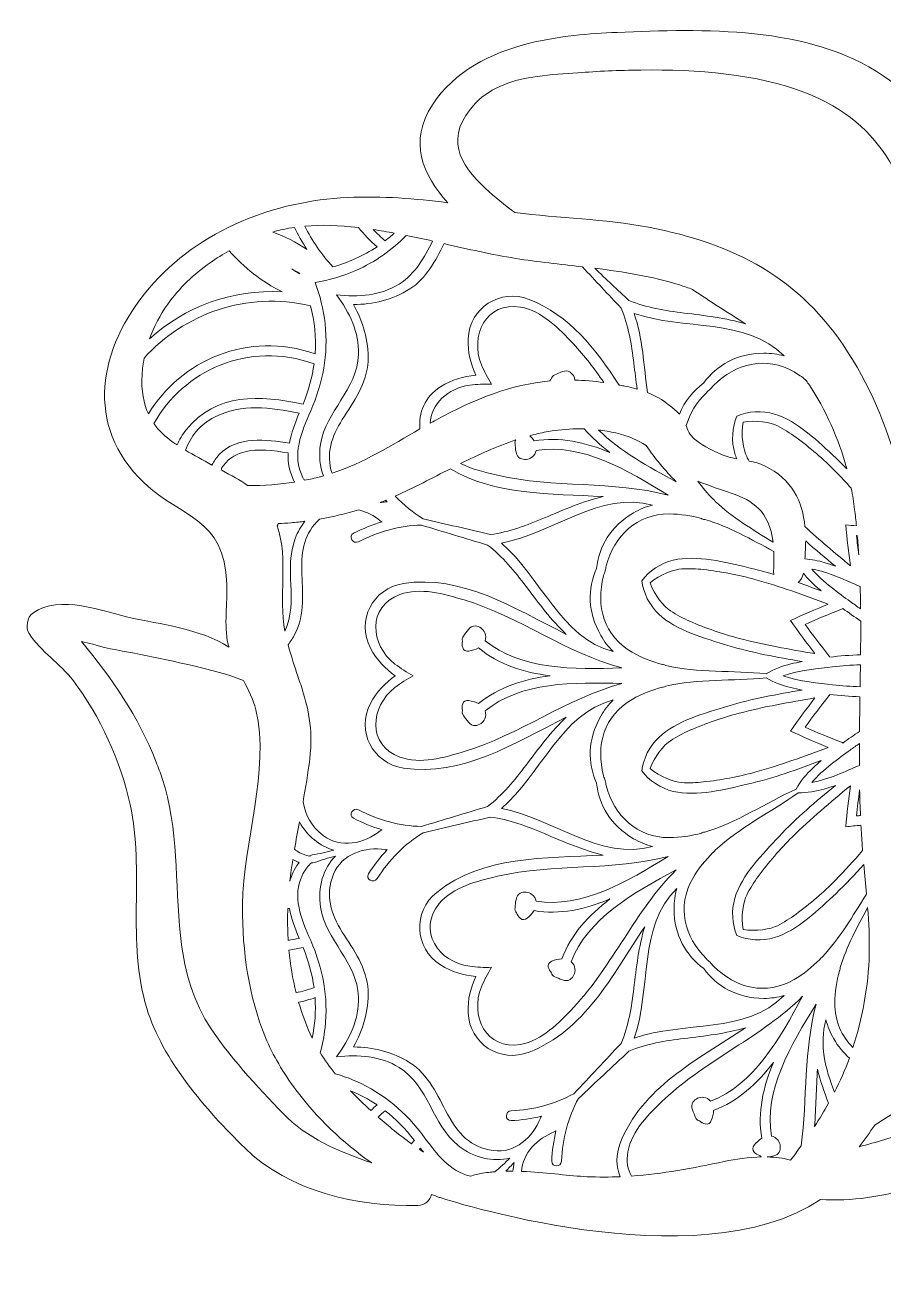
# Model space of a CAD drawing. Extents: x 28 to 2067, y -2033 to -35.
# Drawn here: x 457.5 to 668.9, y -780 to -470.2 of the extents above; entities that cross this region are included whole.
import ezdxf

# ---------------------------------------------------------------- set-up
doc = ezdxf.new("R2010")
doc.units = 0
doc.header["$MEASUREMENT"] = 0
doc.layers.add('Layer 1', color=7, linetype='Continuous', lineweight=0)

msp = doc.modelspace()

# ---------------------------------------------------------------- linework, layer by layer
at = {"layer": 'Layer 1'}
for points, knots in [([(459.39, -615.05), (458.04, -616.04), (457.53, -618.67), (458.51, -620.09), (461.51, -624.62), (466.03, -627.36), (469.39, -631.72), (475.93, -640.23), (481.07, -651.73), (483.37, -662.17), (486.99, -678.64), (482.42, -695.85), (487.46, -712.34), (491.36, -725.21), (502.06, -737.44), (511.57, -746.77), (522.51, -757.52), (539.31, -761.27), (554.2, -760.94), (555.95, -760.91), (557.17, -759.64), (557.53, -758.22), (558.18, -758.48), (558.82, -758.74), (559.49, -758.94), (559.49, -758.94), (622.99, -780), (653.32, -759.46), (668.18, -760.57), (686.25, -754.34), (697.86, -745.76), (705.89, -739.82), (712.33, -732.89), (721.07, -727.64), (726.55, -724.34), (731.22, -721.62), (735.54, -716.81), (745.59, -705.54), (751.38, -687.76), (754.18, -673.26), (756.42, -661.6), (759.16, -648.86), (768.16, -640.23), (772.66, -635.89), (777.9, -633.92), (781.47, -628.6), (782.61, -626.94), (781.86, -624.15), (779.74, -623.63), (777.21, -623.01), (774.47, -622.65), (771.67, -622.6), (766.92, -622.45), (761.93, -623.01), (757.07, -624.25), (760.2, -618.93), (763.02, -613.5), (765.16, -608.02), (768.06, -600.63), (767.56, -594.17), (767.2, -586.57), (766.43, -569.25), (774.29, -564.73), (779.04, -551.19), (782.81, -540.41), (773.98, -530.43), (765.06, -525.08), (758.93, -521.33), (752.03, -519.88), (744.9, -519.75), (738.07, -519.57), (729.21, -522.96), (722.1, -522.57), (721.94, -501.27), (703.8, -498.89), (687.05, -504.69), (682.97, -495.95), (676.94, -488.19), (668.75, -482.66), (650.35, -470.21), (624.42, -471.14), (603.23, -471.99), (596.43, -472.25), (588.86, -472.89), (581.65, -474.68), (572.08, -477.08), (563.19, -481.53), (557.76, -489.85), (551.87, -498.87), (555.36, -507.01), (561.54, -513.96), (553.5, -512.91), (545.59, -512.26), (536.8, -512.67), (527.96, -513.09), (518.97, -515.02), (510.69, -518.57), (502.06, -522.31), (494.18, -527.74), (488.03, -535.03), (475.49, -549.76), (471.98, -568.84), (486.79, -582.92), (496.12, -591.79), (506.53, -591.33), (507.18, -607.82), (507.36, -612.78), (506.43, -617.77), (507.46, -622.7), (507.52, -622.94), (507.59, -623.14), (507.7, -623.4), (500.92, -618.9), (489.94, -617.61), (483.89, -616.29), (476.6, -614.66), (466.11, -610.24), (459.39, -615.05)], [0, 0, 0, 0, 1, 1, 1, 2, 2, 2, 3, 3, 3, 4, 4, 4, 5, 5, 5, 6, 6, 6, 7, 7, 7, 8, 8, 8, 9, 9, 9, 10, 10, 10, 11, 11, 11, 12, 12, 12, 13, 13, 13, 14, 14, 14, 15, 15, 15, 16, 16, 16, 17, 17, 17, 18, 18, 18, 19, 19, 19, 20, 20, 20, 21, 21, 21, 22, 22, 22, 23, 23, 23, 24, 24, 24, 25, 25, 25, 26, 26, 26, 27, 27, 27, 28, 28, 28, 29, 29, 29, 30, 30, 30, 31, 31, 31, 32, 32, 32, 33, 33, 33, 34, 34, 34, 35, 35, 35, 36, 36, 36, 37, 37, 37, 38, 38, 38, 39, 39, 39, 39]), ([(568.41, -489.41), (572.32, -485.3), (577.92, -483.62), (583.58, -482.82), (586.97, -482.35), (590.43, -482.15), (593.56, -481.94), (598.39, -481.58), (603.64, -481.32), (609.07, -481.27), (622.9, -481.09), (637.76, -482.25), (649.42, -486.77), (669.53, -494.58), (675.47, -510.35), (677.9, -528.1), (678.62, -533.38), (679.04, -538.8), (679.43, -544.28), (680.2, -555.81), (680.82, -567.39), (683.9, -577.63), (685.89, -584.24), (689.38, -590.58), (693.46, -596.75), (695.84, -600.32), (698.4, -603.86), (700.98, -607.38), (705.09, -612.93), (709.28, -618.44), (712.87, -624.07), (712.87, -624.1), (712.87, -624.13), (712.82, -624.13), (712.38, -626.76), (713.85, -628.42), (715.82, -629.01), (722.02, -640.1), (725.28, -651.7), (720.68, -664.86), (715.1, -680.81), (703.57, -695.77), (692.79, -708.57), (689.04, -713.01), (684.96, -717.67), (680.64, -722.16), (678.13, -724.75), (675.57, -727.31), (672.89, -729.74), (676.97, -720.56), (679.32, -710.53), (680.07, -699.24), (680.92, -686.34), (677.54, -673.26), (677.38, -660.34), (677.2, -646.77), (677.28, -633.35), (676.79, -619.81), (676.74, -617.97), (676.69, -616.11), (676.58, -614.28), (675.37, -590.32), (673.12, -571.22), (659.96, -550.64), (648.33, -532.42), (632.13, -524.07), (610.98, -519.99), (600.05, -517.87), (589.04, -517.79), (578.05, -516.37), (575.62, -514.48), (573.06, -512.52), (570.82, -510.42), (564.46, -504.56), (560.5, -497.71), (568.41, -489.41)], [0, 0, 0, 0, 1, 1, 1, 2, 2, 2, 3, 3, 3, 4, 4, 4, 5, 5, 5, 6, 6, 6, 7, 7, 7, 8, 8, 8, 9, 9, 9, 10, 10, 10, 11, 11, 11, 12, 12, 12, 13, 13, 13, 14, 14, 14, 15, 15, 15, 16, 16, 16, 17, 17, 17, 18, 18, 18, 19, 19, 19, 20, 20, 20, 21, 21, 21, 22, 22, 22, 23, 23, 23, 24, 24, 24, 25, 25, 25, 25]), ([(523.82, -520.03), (524.69, -521.87), (525.71, -523.68), (526.86, -525.43), (524.19, -523.65), (521.38, -522.25), (518.46, -521.17), (520.22, -520.67), (522, -520.29), (523.82, -520.03)], [0, 0, 0, 0, 1, 1, 1, 2, 2, 2, 3, 3, 3, 3]), ([(539.57, -520.05), (540.91, -521.72), (542.43, -523.3), (544.14, -524.78), (540.75, -527.05), (537.11, -528.66), (533.3, -529.76), (530.42, -526.66), (528.12, -523.27), (526.35, -519.72), (530.44, -519.35), (534.78, -519.49), (539.57, -520.05)], [0, 0, 0, 0, 1, 1, 1, 2, 2, 2, 3, 3, 3, 4, 4, 4, 4]), ([(557.84, -523.39), (555.75, -527.35), (553.73, -531.38), (549.59, -533.98), (545, -536.86), (539.56, -537.22), (534.15, -536.62), (534.15, -536.62), (534.15, -536.62), (534.15, -536.62), (537.38, -541), (539.78, -545.89), (539.58, -551.31), (539.26, -560.09), (531.51, -565.23), (530.23, -573.45), (529.8, -576.27), (530.09, -578.91), (530.94, -581.24), (530.62, -581.32), (530.31, -581.42), (530, -581.5), (528.87, -581.78), (527.62, -582.06), (526.27, -582.32), (526.14, -582.11), (526.01, -581.9), (525.9, -581.67), (523.08, -576), (525.53, -570.58), (527.82, -565.24), (530.85, -558.14), (532.19, -551.44), (531.34, -543.71), (530.95, -540.21), (530.11, -536.85), (528.94, -533.61), (532.33, -533), (535.66, -532.06), (538.89, -530.63), (543.84, -528.46), (547.82, -525.6), (551.35, -521.99), (553.52, -522.43), (555.68, -522.91), (557.84, -523.39)], [0, 0, 0, 0, 1, 1, 1, 2, 2, 2, 3, 3, 3, 4, 4, 4, 5, 5, 5, 6, 6, 6, 7, 7, 7, 8, 8, 8, 9, 9, 9, 10, 10, 10, 11, 11, 11, 12, 12, 12, 13, 13, 13, 14, 14, 14, 15, 15, 15, 15]), ([(548.4, -521.43), (547.66, -522.09), (546.91, -522.74), (546.15, -523.33), (545.1, -522.45), (544.13, -521.52), (543.23, -520.56), (544.97, -520.82), (546.69, -521.11), (548.4, -521.43)], [0, 0, 0, 0, 1, 1, 1, 2, 2, 2, 3, 3, 3, 3]), ([(492.63, -538.96), (495.47, -534.98), (499.06, -531.49), (503.04, -528.75), (504.64, -527.65), (506.2, -526.66), (507.74, -525.77), (511.44, -529.88), (515.72, -533.38), (520.82, -535.9), (508.39, -535.17), (496.75, -539.63), (488.13, -547.5), (489.23, -544.45), (490.76, -541.59), (492.63, -538.96)], [0, 0, 0, 0, 1, 1, 1, 2, 2, 2, 3, 3, 3, 4, 4, 4, 5, 5, 5, 5]), ([(578.26, -527.66), (583.71, -528.54), (589.21, -529.1), (594.7, -529.74), (597.88, -533.14), (601.07, -536.53), (604.25, -539.93), (606.01, -544.18), (606.8, -548.89), (607.36, -553.48), (607.62, -555.59), (607.88, -557.74), (608.19, -559.87), (608.08, -559.83), (607.97, -559.8), (607.86, -559.77), (607.11, -559.56), (606.33, -559.38), (605.48, -559.2), (605.27, -559.14), (605.06, -559.12), (604.86, -559.07), (604.48, -558.99), (604.11, -558.93), (603.74, -558.86), (597.9, -549.93), (591.55, -541.67), (581.57, -537.75), (574.49, -534.98), (566.9, -539.8), (566.57, -547.47), (566.43, -550.78), (567.22, -553.7), (568.47, -556.43), (568.47, -556.43), (568.47, -556.43), (568.47, -556.43), (565.48, -556.71), (562.55, -557.5), (559.76, -559.27), (555.96, -561.68), (554.28, -565.76), (554.72, -569.68), (547.71, -573.71), (540.72, -578.07), (533.06, -580.59), (531.49, -575.82), (532.97, -571.55), (535.6, -567.35), (538.32, -562.99), (541.74, -558.36), (541.93, -553), (542.12, -547.79), (540.67, -543.22), (538.34, -539.04), (538.34, -539.04), (538.34, -539.04), (538.34, -539.04), (543.13, -538.97), (547.81, -537.94), (552.23, -535.17), (556.27, -532.63), (558.54, -528.18), (560.69, -524.03), (566.49, -525.36), (572.3, -526.7), (578.26, -527.66)], [0, 0, 0, 0, 1, 1, 1, 2, 2, 2, 3, 3, 3, 4, 4, 4, 5, 5, 5, 6, 6, 6, 7, 7, 7, 8, 8, 8, 9, 9, 9, 10, 10, 10, 11, 11, 11, 12, 12, 12, 13, 13, 13, 14, 14, 14, 15, 15, 15, 16, 16, 16, 17, 17, 17, 18, 18, 18, 19, 19, 19, 20, 20, 20, 21, 21, 21, 22, 22, 22, 22]), ([(525.08, -531.46), (524.44, -531.06), (523.78, -530.68), (523.15, -530.27), (523.15, -530.27), (523.15, -530.27), (523.15, -530.27), (523.82, -530.61), (524.48, -530.98), (525.15, -531.34), (525.11, -531.35), (525.08, -531.35), (525.04, -531.36), (525.04, -531.36), (525.04, -531.36), (525.04, -531.36), (525.05, -531.39), (525.07, -531.42), (525.08, -531.46)], [0, 0, 0, 0, 1, 1, 1, 2, 2, 2, 3, 3, 3, 4, 4, 4, 5, 5, 5, 6, 6, 6, 6]), ([(634.88, -543.79), (630.04, -542.34), (624.79, -541.74), (619.72, -541.12), (615.13, -540.56), (610.41, -539.78), (606.17, -538.01), (603.35, -535.38), (600.54, -532.74), (597.72, -530.1), (604.77, -530.96), (611.78, -532.06), (618.63, -534.2), (619.72, -534.54), (620.79, -534.92), (621.84, -535.32), (626.06, -538.24), (630.54, -540.94), (634.88, -543.79)], [0, 0, 0, 0, 1, 1, 1, 2, 2, 2, 3, 3, 3, 4, 4, 4, 5, 5, 5, 6, 6, 6, 6]), ([(486.3, -556.28), (486.38, -554.89), (486.57, -553.54), (486.83, -552.21), (496.64, -541.31), (511.92, -535.7), (527.79, -539.31), (528.74, -543.16), (529.17, -547.12), (528.89, -551.19), (512.26, -545.35), (495.86, -552.87), (487.85, -565.95), (486.67, -563.39), (486.08, -560.28), (486.3, -556.28)], [0, 0, 0, 0, 1, 1, 1, 2, 2, 2, 3, 3, 3, 4, 4, 4, 5, 5, 5, 5]), ([(569.85, -553.88), (566.92, -546.73), (570.96, -538.21), (579.47, -539.66), (584.71, -540.56), (589.01, -545.02), (592.48, -548.72), (595.25, -551.68), (597.68, -554.91), (599.98, -558.23), (597.51, -557.89), (595.15, -557.7), (592.85, -557.65), (592.76, -556.85), (592.34, -556.13), (591.67, -555.66), (590.57, -554.89), (588.95, -555.93), (587.91, -556.34), (587.43, -556.53), (587.14, -556.88), (587.06, -557.29), (586.91, -557.46), (586.78, -557.65), (586.67, -557.85), (577.16, -558.72), (568.51, -562.12), (558.62, -567.49), (558.14, -567.75), (557.67, -568.01), (557.19, -568.28), (557.36, -563.65), (561.59, -559.63), (566.95, -558.9), (568.74, -558.66), (570.53, -558.61), (572.32, -558.65), (572.32, -558.65), (572.32, -558.65), (572.32, -558.65), (571.39, -557.13), (570.54, -555.55), (569.85, -553.88)], [0, 0, 0, 0, 1, 1, 1, 2, 2, 2, 3, 3, 3, 4, 4, 4, 5, 5, 5, 6, 6, 6, 7, 7, 7, 8, 8, 8, 9, 9, 9, 10, 10, 10, 11, 11, 11, 12, 12, 12, 13, 13, 13, 14, 14, 14, 14]), ([(644.33, -551.68), (642.76, -551.24), (641.1, -551), (639.33, -551.01), (632.67, -551.05), (627.87, -553.97), (624.56, -558.32), (621.94, -560.31), (619.84, -562.86), (618.58, -566.01), (618.29, -565.71), (617.96, -565.38), (617.57, -565.04), (615.18, -562.95), (613.1, -561.66), (610.71, -560.71), (609.81, -554.15), (609.57, -547.25), (607.43, -541.2), (619.51, -545.47), (634.99, -542.15), (644.33, -551.68)], [0, 0, 0, 0, 1, 1, 1, 2, 2, 2, 3, 3, 3, 4, 4, 4, 5, 5, 5, 6, 6, 6, 7, 7, 7, 7]), ([(493.87, -572.9), (492.05, -571.57), (490.46, -570.1), (489.22, -568.34), (496.45, -555.35), (512.44, -547.8), (528.64, -553.65), (528.2, -556.87), (527.32, -560.17), (525.93, -563.53), (515.37, -561.35), (504.58, -560.67), (497.17, -569.87), (496.22, -571.05), (495.5, -572.31), (494.93, -573.61), (494.58, -573.37), (494.21, -573.14), (493.87, -572.9)], [0, 0, 0, 0, 1, 1, 1, 2, 2, 2, 3, 3, 3, 4, 4, 4, 5, 5, 5, 6, 6, 6, 6]), ([(657.13, -576.87), (652.9, -572.93), (647.66, -567.69), (641.96, -565.99), (638.95, -565.09), (635.47, -565.31), (632.73, -566.49), (631.54, -569.24), (631.33, -572.71), (632.23, -575.72), (632.35, -576.15), (632.51, -576.59), (632.68, -577.01), (631.26, -576.75), (629.88, -576.42), (628.61, -575.84), (621.13, -572.38), (620.95, -570.81), (620.28, -568.86), (621.1, -565.9), (622.81, -563.12), (625.21, -560.74), (625.51, -560.45), (625.82, -560.17), (626.14, -559.9), (626.41, -559.59), (626.68, -559.27), (626.98, -558.98), (632.4, -553.51), (639.9, -551.63), (646.8, -555.63), (647.81, -556.21), (648.75, -556.86), (649.65, -557.54), (649.9, -557.91), (650.16, -558.26), (650.4, -558.63), (654.61, -564.95), (657.78, -572.04), (659.77, -579.49), (658.9, -578.6), (658.03, -577.72), (657.13, -576.87)], [0, 0, 0, 0, 1, 1, 1, 2, 2, 2, 3, 3, 3, 4, 4, 4, 5, 5, 5, 6, 6, 6, 7, 7, 7, 8, 8, 8, 9, 9, 9, 10, 10, 10, 11, 11, 11, 12, 12, 12, 13, 13, 13, 14, 14, 14, 14]), ([(497, -574.92), (498.19, -571.55), (500.52, -568.6), (504.14, -566.77), (510.84, -563.36), (517.91, -564.34), (524.98, -565.8), (523.95, -568.25), (523.04, -570.73), (522.58, -573.19), (516.91, -572.23), (509.64, -571.37), (505.32, -575.98), (504.58, -576.76), (503.98, -577.63), (503.52, -578.55), (501.23, -577.31), (499.03, -576.14), (497, -574.92)], [0, 0, 0, 0, 1, 1, 1, 2, 2, 2, 3, 3, 3, 4, 4, 4, 5, 5, 5, 6, 6, 6, 6]), ([(601.49, -575.5), (601.49, -575.5), (601.49, -575.49), (601.49, -575.49), (595.41, -572.94), (589.12, -571.53), (582.8, -572.62), (582.51, -572.14), (582.13, -571.72), (581.72, -571.33), (582.42, -571.14), (583.12, -570.96), (583.82, -570.8), (585.14, -570.52), (586.45, -570.26), (587.8, -570.08), (590.18, -569.74), (592.63, -569.59), (595.14, -569.67), (597.01, -571.79), (599.15, -573.72), (601.49, -575.5)], [0, 0, 0, 0, 1, 1, 1, 2, 2, 2, 3, 3, 3, 4, 4, 4, 5, 5, 5, 6, 6, 6, 7, 7, 7, 7]), ([(617.76, -582.66), (611.06, -579.08), (603.97, -575.11), (598.69, -569.94), (600.08, -570.11), (601.49, -570.33), (602.92, -570.65), (606.13, -571.36), (608.42, -572.47), (610.36, -573.76), (612.62, -576.91), (615.02, -579.93), (617.76, -582.66)], [0, 0, 0, 0, 1, 1, 1, 2, 2, 2, 3, 3, 3, 4, 4, 4, 4]), ([(659.54, -593.3), (659.82, -596.66), (660.2, -600.02), (660.67, -603.37), (656.86, -600.24), (653.11, -597.07), (649.49, -593.73), (648.88, -587.52), (646.36, -582.09), (639.54, -578.76), (638.35, -578.18), (637.06, -577.85), (635.75, -577.58), (635.55, -577.21), (635.34, -576.84), (635.14, -576.46), (634.31, -574.91), (633.64, -571.07), (634.25, -568.01), (634.25, -568.01), (634.25, -568.01), (634.25, -568.01), (637.3, -567.4), (641.14, -568.07), (642.69, -568.9), (644.29, -569.76), (645.84, -570.65), (647.29, -571.74), (650.73, -574.3), (654, -577.07), (657, -580.13), (658.32, -581.48), (659.61, -582.86), (660.88, -584.25), (661.22, -586), (661.51, -587.75), (661.72, -589.52), (661.88, -590.86), (662.03, -592.21), (662.16, -593.56), (661.29, -593.47), (660.41, -593.38), (659.54, -593.3), (659.54, -593.3), (659.54, -593.3), (659.54, -593.3)], [0, 0, 0, 0, 1, 1, 1, 2, 2, 2, 3, 3, 3, 4, 4, 4, 5, 5, 5, 6, 6, 6, 7, 7, 7, 8, 8, 8, 9, 9, 9, 10, 10, 10, 11, 11, 11, 12, 12, 12, 13, 13, 13, 14, 14, 14, 15, 15, 15, 15]), ([(579.4, -576.91), (580.34, -577.34), (581.44, -577.25), (582.28, -576.62), (582.86, -576.19), (583.2, -575.61), (583.32, -574.98), (594.44, -573.11), (605.77, -579.75), (615.82, -585.99), (602.23, -582.35), (587.67, -584.31), (573.8, -581.08), (570.89, -580.4), (567.61, -579.6), (564.71, -578.22), (569.18, -575.99), (573.67, -573.92), (578.28, -572.38), (578.13, -572.63), (578.05, -572.95), (578.11, -573.32), (578.27, -574.42), (578.18, -576.34), (579.4, -576.91)], [0, 0, 0, 0, 1, 1, 1, 2, 2, 2, 3, 3, 3, 4, 4, 4, 5, 5, 5, 6, 6, 6, 7, 7, 7, 8, 8, 8, 8]), ([(505.9, -579.84), (505.88, -579.67), (505.86, -579.5), (505.86, -579.33), (505.86, -579.33), (505.86, -579.33), (505.86, -579.33), (507.03, -577.43), (509.08, -575.9), (511.32, -575.36), (515.01, -574.47), (518.61, -574.95), (522.28, -575.58), (522.15, -577.99), (522.58, -580.39), (523.86, -582.75), (520.31, -583.31), (516.3, -583.7), (512.3, -583.62), (510.4, -582.23), (508.24, -581.1), (505.9, -579.84)], [0, 0, 0, 0, 1, 1, 1, 2, 2, 2, 3, 3, 3, 4, 4, 4, 5, 5, 5, 6, 6, 6, 7, 7, 7, 7]), ([(562.22, -579.47), (573.13, -586.1), (586.67, -585.55), (599.82, -586.32), (594.91, -587.48), (590.07, -589.59), (585.36, -591.59), (581.1, -593.4), (576.63, -595.08), (572.07, -595.67), (566.55, -594.38), (561.02, -593.09), (555.5, -591.8), (552.97, -590.26), (550.69, -588.38), (548.64, -586.23), (553.27, -584.12), (557.75, -581.75), (562.22, -579.47)], [0, 0, 0, 0, 1, 1, 1, 2, 2, 2, 3, 3, 3, 4, 4, 4, 5, 5, 5, 6, 6, 6, 6]), ([(611.95, -588.42), (610.37, -588.83), (608.81, -589.45), (607.29, -590.34), (601.54, -593.71), (598.84, -598.64), (598.15, -604.06), (596.04, -609.1), (595.91, -614.72), (599.21, -620.51), (600.08, -622.05), (601.12, -623.36), (602.28, -624.5), (589.36, -621.18), (584.49, -606.11), (574.76, -597.79), (574.76, -597.79), (574.76, -597.79), (574.76, -597.79), (587.35, -595.46), (599.1, -584.84), (611.95, -588.42)], [0, 0, 0, 0, 1, 1, 1, 2, 2, 2, 3, 3, 3, 4, 4, 4, 5, 5, 5, 6, 6, 6, 7, 7, 7, 7]), ([(623.14, -582.55), (626.06, -583.76), (628.86, -584.59), (631.35, -585.48), (636.67, -587.4), (640.66, -589.77), (641.63, -597.57), (636.65, -594.46), (631.6, -591.47), (627.42, -587.5), (627.33, -587.32), (627.2, -587.15), (626.99, -587.02), (626.94, -586.98), (626.89, -586.95), (626.84, -586.92), (625.5, -585.58), (624.25, -584.14), (623.14, -582.55)], [0, 0, 0, 0, 1, 1, 1, 2, 2, 2, 3, 3, 3, 4, 4, 4, 5, 5, 5, 6, 6, 6, 6]), ([(546.68, -587.65), (546.53, -587.62), (546.36, -587.61), (546.18, -587.64), (545.77, -587.71), (545.35, -587.75), (544.93, -587.78), (545.4, -587.6), (545.85, -587.42), (546.31, -587.23), (546.43, -587.37), (546.55, -587.52), (546.68, -587.65)], [0, 0, 0, 0, 1, 1, 1, 2, 2, 2, 3, 3, 3, 4, 4, 4, 4]), ([(523.93, -620.17), (526.44, -615.44), (525.8, -609.71), (525.62, -604.58), (525.45, -599.64), (526.3, -595.22), (530.01, -591.87), (533.34, -591.29), (536.59, -590.52), (539.65, -589.59), (541.57, -590.09), (543.41, -591.04), (544.93, -592.3), (545.07, -592.42), (545.22, -592.49), (545.37, -592.54), (542.99, -593.26), (540.64, -594.2), (538.38, -595.37), (536.99, -596.08), (538.22, -598.16), (539.6, -597.45), (544.53, -594.92), (549.72, -593.48), (555.08, -593.35), (560.51, -595), (565.94, -596.64), (571.37, -598.29), (575.02, -601.08), (578.06, -604.77), (580.84, -608.47), (583.91, -612.55), (587.05, -616.8), (590.73, -620.26), (577.71, -613.72), (565.08, -605.56), (550.64, -607.74), (543.12, -608.88), (538.95, -616.85), (542.51, -623.66), (544.04, -626.59), (546.19, -628.73), (548.65, -630.47), (548.65, -630.47), (548.65, -630.47), (548.65, -630.47), (546.19, -632.21), (544.04, -634.34), (542.51, -637.28), (538.95, -644.09), (543.12, -652.06), (550.64, -653.2), (565.08, -655.38), (577.71, -647.22), (590.73, -640.67), (587.05, -644.13), (583.91, -648.38), (580.84, -652.47), (578.06, -656.16), (575.02, -659.86), (571.37, -662.65), (565.94, -664.29), (560.51, -665.94), (555.08, -667.58), (549.72, -667.45), (544.53, -666.02), (539.6, -663.49), (538.22, -662.78), (536.99, -664.86), (538.38, -665.57), (540.64, -666.73), (542.99, -667.68), (545.37, -668.4), (545.22, -668.45), (545.07, -668.52), (544.93, -668.64), (541.06, -671.84), (535.17, -673.09), (530.86, -669.78), (527.93, -667.52), (526.51, -664.7), (525.93, -661.52), (526.56, -658.04), (527.15, -654.54), (527.57, -651.03), (528.48, -643.3), (527.13, -638.11), (525.35, -632.65), (525.12, -631.96), (524.89, -631.28), (524.65, -630.59), (523.86, -628.18), (523.01, -625.68), (522.27, -622.85), (522.86, -622.01), (523.43, -621.13), (523.93, -620.17)], [0, 0, 0, 0, 1, 1, 1, 2, 2, 2, 3, 3, 3, 4, 4, 4, 5, 5, 5, 6, 6, 6, 7, 7, 7, 8, 8, 8, 9, 9, 9, 10, 10, 10, 11, 11, 11, 12, 12, 12, 13, 13, 13, 14, 14, 14, 15, 15, 15, 16, 16, 16, 17, 17, 17, 18, 18, 18, 19, 19, 19, 20, 20, 20, 21, 21, 21, 22, 22, 22, 23, 23, 23, 24, 24, 24, 25, 25, 25, 26, 26, 26, 27, 27, 27, 28, 28, 28, 29, 29, 29, 30, 30, 30, 31, 31, 31, 32, 32, 32, 32]), ([(624.05, -591.74), (624.11, -591.77), (624.16, -591.79), (624.21, -591.82), (624.44, -591.94), (624.65, -591.96), (624.85, -591.95), (630.79, -593.71), (636.25, -596.9), (641.82, -599.83), (641.89, -601.26), (641.88, -602.84), (641.77, -604.61), (641.75, -604.93), (641.77, -605.23), (641.81, -605.52), (639.77, -604.9), (637.71, -604.33), (635.63, -603.84), (630, -602.54), (622.84, -600.62), (617.05, -602), (614, -602.73), (611.1, -604.65), (609.31, -607.05), (609.31, -607.05), (609.32, -607.06), (609.32, -607.06), (609.67, -610.03), (611.21, -613.14), (613.49, -615.3), (617.82, -619.39), (624.97, -621.31), (630.5, -622.99), (636.47, -624.8), (642.64, -625.94), (648.8, -626.95), (647.86, -627.14), (646.91, -627.34), (645.98, -627.56), (644.02, -628.01), (641.86, -628.8), (639.96, -629.96), (631.7, -629.13), (623.19, -629.82), (615.22, -627.9), (615.05, -627.79), (614.85, -627.7), (614.6, -627.7), (614.54, -627.69), (614.48, -627.69), (614.42, -627.68), (611.86, -627.01), (609.36, -626.06), (606.94, -624.67), (600.03, -620.69), (597.9, -613.26), (599.93, -605.83), (600.04, -605.43), (600.17, -605.03), (600.31, -604.64), (600.38, -604.23), (600.47, -603.82), (600.57, -603.42), (602.54, -595.97), (608.09, -590.59), (616.06, -590.61), (618.85, -590.61), (621.5, -591.05), (624.05, -591.74)], [0, 0, 0, 0, 1, 1, 1, 2, 2, 2, 3, 3, 3, 4, 4, 4, 5, 5, 5, 6, 6, 6, 7, 7, 7, 8, 8, 8, 9, 9, 9, 10, 10, 10, 11, 11, 11, 12, 12, 12, 13, 13, 13, 14, 14, 14, 15, 15, 15, 16, 16, 16, 17, 17, 17, 18, 18, 18, 19, 19, 19, 20, 20, 20, 21, 21, 21, 22, 22, 22, 23, 23, 23, 23]), ([(519.57, -593.57), (519.65, -593.36), (519.73, -593.16), (519.81, -592.96), (520.87, -592.93), (521.93, -592.87), (523, -592.77), (524.14, -592.68), (525.28, -592.56), (526.41, -592.42), (525.46, -593.63), (524.64, -595.03), (524.03, -596.62), (521.14, -604.06), (524.82, -612.03), (521.49, -619.52), (519.75, -610.91), (522.48, -602.05), (519.57, -593.57)], [0, 0, 0, 0, 1, 1, 1, 2, 2, 2, 3, 3, 3, 4, 4, 4, 5, 5, 5, 6, 6, 6, 6]), ([(649.46, -601.69), (649.58, -600.19), (649.66, -598.7), (649.66, -597.24), (652.04, -599.38), (654.5, -601.44), (656.98, -603.47), (656.07, -603.16), (655.15, -602.86), (654.23, -602.58), (652.78, -602.14), (651.14, -601.81), (649.46, -601.69)], [0, 0, 0, 0, 1, 1, 1, 2, 2, 2, 3, 3, 3, 4, 4, 4, 4]), ([(662.18, -595.94), (662.18, -595.94), (662.18, -595.94), (662.18, -595.94), (662.24, -595.95), (662.3, -595.96), (662.37, -595.96), (662.5, -597.53), (662.62, -599.09), (662.71, -600.66), (662.51, -599.09), (662.34, -597.52), (662.18, -595.94)], [0, 0, 0, 0, 1, 1, 1, 2, 2, 2, 3, 3, 3, 4, 4, 4, 4]), ([(645.93, -616.86), (647.86, -619.63), (649.87, -622.35), (651.95, -625.02), (645.67, -623.98), (639.42, -622.84), (633.25, -621.25), (629.11, -620.18), (625.07, -618.73), (621.14, -617.04), (619.47, -616.32), (617.92, -615.43), (616.38, -614.48), (614.89, -613.55), (612.39, -610.56), (611.39, -607.61), (611.39, -607.61), (611.39, -607.61), (611.39, -607.61), (613.73, -605.55), (617.39, -604.21), (619.15, -604.16), (620.96, -604.1), (622.74, -604.1), (624.55, -604.31), (628.8, -604.82), (633.02, -605.58), (637.15, -606.73), (643.28, -608.43), (649.26, -610.57), (655.22, -612.81), (652.08, -614.08), (648.99, -615.43), (645.93, -616.86), (645.93, -616.86), (645.93, -616.86), (645.93, -616.86)], [0, 0, 0, 0, 1, 1, 1, 2, 2, 2, 3, 3, 3, 4, 4, 4, 5, 5, 5, 6, 6, 6, 7, 7, 7, 8, 8, 8, 9, 9, 9, 10, 10, 10, 11, 11, 11, 12, 12, 12, 12]), ([(651.32, -607.63), (652.02, -608.29), (652.74, -608.93), (653.46, -609.56), (651.59, -608.86), (649.7, -608.16), (647.81, -607.5), (648.45, -606.97), (648.92, -606.21), (649.09, -605.2), (649.79, -606.09), (650.55, -606.91), (651.32, -607.63)], [0, 0, 0, 0, 1, 1, 1, 2, 2, 2, 3, 3, 3, 4, 4, 4, 4]), ([(660.61, -612.17), (658, -610.21), (653.93, -607.45), (651.15, -604.17), (651.15, -604.17), (651.15, -604.17), (651.15, -604.17), (655.38, -604.94), (659.81, -607.08), (662.81, -608.36), (662.89, -608.4), (662.98, -608.44), (663.07, -608.48), (663.12, -610.32), (663.16, -612.16), (663.18, -613.99), (662.32, -613.39), (661.45, -612.8), (660.61, -612.17)], [0, 0, 0, 0, 1, 1, 1, 2, 2, 2, 3, 3, 3, 4, 4, 4, 5, 5, 5, 6, 6, 6, 6]), ([(548.55, -627.57), (542.44, -622.84), (541.67, -613.44), (549.77, -610.45), (554.76, -608.6), (560.71, -610.31), (565.57, -611.79), (579.2, -615.93), (590.83, -624.9), (604.41, -628.54), (592.6, -628.92), (579.46, -629.01), (570.77, -621.83), (570.98, -621.22), (570.97, -620.55), (570.69, -619.89), (570.27, -618.92), (569.37, -618.29), (568.33, -618.2), (567, -618.08), (566.12, -619.79), (565.42, -620.67), (565.1, -621.07), (565.03, -621.52), (565.16, -621.91), (565.06, -622.47), (565.07, -623.04), (565.23, -623.53), (565.44, -624.2), (566.04, -624.49), (566.71, -624.37), (567.55, -624.23), (568.39, -624.02), (569.14, -623.62), (574.07, -627.72), (580.22, -629.64), (586.76, -630.47), (580.22, -631.3), (574.07, -633.21), (569.14, -637.32), (568.39, -636.91), (567.55, -636.71), (566.71, -636.56), (566.04, -636.45), (565.44, -636.73), (565.23, -637.41), (565.07, -637.9), (565.06, -638.47), (565.16, -639.03), (565.03, -639.41), (565.1, -639.87), (565.42, -640.27), (566.12, -641.14), (567, -642.85), (568.33, -642.74), (569.37, -642.64), (570.27, -642.02), (570.69, -641.05), (570.97, -640.39), (570.98, -639.72), (570.77, -639.11), (579.46, -631.93), (592.6, -632.02), (604.41, -632.39), (590.83, -636.04), (579.2, -645.01), (565.57, -649.15), (560.71, -650.62), (554.76, -652.34), (549.77, -650.49), (541.67, -647.5), (542.44, -638.1), (548.55, -633.37), (549.98, -632.26), (551.5, -631.32), (553.07, -630.47), (553.07, -630.47), (553.07, -630.47), (553.07, -630.47), (551.5, -629.61), (549.98, -628.67), (548.55, -627.57)], [0, 0, 0, 0, 1, 1, 1, 2, 2, 2, 3, 3, 3, 4, 4, 4, 5, 5, 5, 6, 6, 6, 7, 7, 7, 8, 8, 8, 9, 9, 9, 10, 10, 10, 11, 11, 11, 12, 12, 12, 13, 13, 13, 14, 14, 14, 15, 15, 15, 16, 16, 16, 17, 17, 17, 18, 18, 18, 19, 19, 19, 20, 20, 20, 21, 21, 21, 22, 22, 22, 23, 23, 23, 24, 24, 24, 25, 25, 25, 26, 26, 26, 27, 27, 27, 27]), ([(663.19, -623.58), (663.18, -624.15), (663.18, -624.72), (663.17, -625.29), (660.63, -625.4), (658.1, -625.58), (655.59, -625.88), (655.54, -625.76), (655.48, -625.64), (655.39, -625.52), (653.36, -623), (651.42, -620.44), (649.54, -617.83), (649.54, -617.83), (649.54, -617.83), (649.54, -617.83), (652.47, -616.51), (655.44, -615.26), (658.45, -614.09), (658.59, -614.04), (658.69, -613.96), (658.79, -613.87), (660.23, -614.95), (661.71, -615.98), (663.21, -616.98), (663.21, -619.18), (663.21, -621.38), (663.19, -623.58)], [0, 0, 0, 0, 1, 1, 1, 2, 2, 2, 3, 3, 3, 4, 4, 4, 5, 5, 5, 6, 6, 6, 7, 7, 7, 8, 8, 8, 9, 9, 9, 9]), ([(511.26, -631.6), (512.48, -633.95), (513.69, -636.3), (514.31, -638.86), (517.85, -653.67), (511.24, -671.61), (511.03, -686.83), (511.03, -686.83), (511.03, -687.35), (511.03, -687.35), (511.01, -698.31), (512.48, -709.4), (516.69, -719.58), (518.5, -723.92), (521.06, -728.26), (524.16, -732.45), (529.2, -739.2), (535.66, -745.48), (542.85, -750.44), (534.76, -747.73), (526.82, -744.34), (521.01, -738.27), (514.88, -731.91), (507.21, -723.69), (502.55, -716.25), (498.34, -709.47), (496.61, -702.08), (495.76, -694.48), (494.31, -681.56), (495.39, -668.01), (491.26, -655.74), (490.79, -654.37), (490.3, -653.05), (489.78, -651.73), (485.36, -640.41), (478.98, -631.1), (471.36, -622.06), (472.31, -622.26), (473.24, -622.42), (474.17, -622.65), (477.89, -623.92), (482.11, -624.38), (485.93, -625.24), (494.46, -627.07), (503.07, -628.52), (511.26, -631.6)], [0, 0, 0, 0, 1, 1, 1, 2, 2, 2, 3, 3, 3, 4, 4, 4, 5, 5, 5, 6, 6, 6, 7, 7, 7, 8, 8, 8, 9, 9, 9, 10, 10, 10, 11, 11, 11, 12, 12, 12, 13, 13, 13, 14, 14, 14, 15, 15, 15, 15]), ([(656.3, -632.66), (653.06, -632.27), (648.15, -631.92), (644.11, -630.47), (644.11, -630.47), (644.11, -630.47), (644.11, -630.47), (648.15, -629.02), (653.06, -628.66), (656.3, -628.27), (658.57, -628), (660.86, -627.84), (663.14, -627.74), (663.12, -629.56), (663.09, -631.38), (663.06, -633.19), (660.8, -633.09), (658.55, -632.93), (656.3, -632.66)], [0, 0, 0, 0, 1, 1, 1, 2, 2, 2, 3, 3, 3, 4, 4, 4, 5, 5, 5, 6, 6, 6, 6]), ([(616.06, -670.33), (608.09, -670.34), (602.54, -664.97), (600.57, -657.52), (600.47, -657.12), (600.38, -656.71), (600.31, -656.3), (600.17, -655.91), (600.04, -655.51), (599.93, -655.11), (597.9, -647.68), (600.03, -640.24), (606.94, -636.27), (609.36, -634.88), (611.86, -633.93), (614.42, -633.25), (614.48, -633.25), (614.54, -633.24), (614.6, -633.24), (614.85, -633.23), (615.05, -633.15), (615.22, -633.04), (623.19, -631.12), (631.7, -631.81), (639.96, -630.98), (641.86, -632.13), (644.02, -632.93), (645.98, -633.38), (646.91, -633.6), (647.86, -633.8), (648.8, -633.99), (642.64, -635), (636.47, -636.13), (630.5, -637.95), (624.97, -639.63), (617.82, -641.55), (613.49, -645.64), (611.21, -647.8), (609.67, -650.91), (609.32, -653.88), (609.32, -653.88), (609.31, -653.89), (609.31, -653.89), (611.1, -656.29), (614, -658.21), (617.05, -658.94), (622.84, -660.32), (630, -658.4), (635.63, -657.09), (641.71, -655.68), (647.61, -653.58), (653.46, -651.37), (652.74, -652.01), (652.02, -652.65), (651.32, -653.31), (649.85, -654.68), (648.38, -656.45), (647.3, -658.4), (639.74, -661.81), (632.71, -666.66), (624.85, -668.99), (624.65, -668.98), (624.44, -669), (624.21, -669.12), (624.16, -669.15), (624.11, -669.17), (624.05, -669.2), (621.5, -669.89), (618.85, -670.32), (616.06, -670.33)], [0, 0, 0, 0, 1, 1, 1, 2, 2, 2, 3, 3, 3, 4, 4, 4, 5, 5, 5, 6, 6, 6, 7, 7, 7, 8, 8, 8, 9, 9, 9, 10, 10, 10, 11, 11, 11, 12, 12, 12, 13, 13, 13, 14, 14, 14, 15, 15, 15, 16, 16, 16, 17, 17, 17, 18, 18, 18, 19, 19, 19, 20, 20, 20, 21, 21, 21, 22, 22, 22, 23, 23, 23, 23]), ([(658.79, -647.06), (658.69, -646.98), (658.59, -646.9), (658.45, -646.84), (655.44, -645.68), (652.47, -644.43), (649.54, -643.11), (649.54, -643.11), (649.54, -643.11), (649.54, -643.11), (651.42, -640.5), (653.36, -637.93), (655.39, -635.42), (655.48, -635.3), (655.54, -635.18), (655.59, -635.06), (658.06, -635.35), (660.54, -635.53), (663.02, -635.64), (662.98, -638.48), (662.94, -641.32), (662.91, -644.16), (661.51, -645.1), (660.13, -646.06), (658.79, -647.06)], [0, 0, 0, 0, 1, 1, 1, 2, 2, 2, 3, 3, 3, 4, 4, 4, 5, 5, 5, 6, 6, 6, 7, 7, 7, 8, 8, 8, 8]), ([(602.28, -636.43), (601.12, -637.58), (600.08, -638.89), (599.21, -640.43), (595.91, -646.22), (596.04, -651.84), (598.15, -656.88), (598.84, -662.3), (601.54, -667.23), (607.29, -670.59), (608.81, -671.49), (610.37, -672.11), (611.95, -672.52), (599.1, -676.1), (587.35, -665.48), (574.76, -663.14), (584.49, -654.83), (589.36, -639.76), (602.28, -636.43)], [0, 0, 0, 0, 1, 1, 1, 2, 2, 2, 3, 3, 3, 4, 4, 4, 5, 5, 5, 6, 6, 6, 6]), ([(651.95, -635.92), (649.87, -638.59), (647.86, -641.31), (645.93, -644.07), (648.99, -645.5), (652.08, -646.86), (655.22, -648.13), (649.26, -650.36), (643.28, -652.51), (637.15, -654.21), (633.02, -655.36), (628.8, -656.12), (624.55, -656.62), (622.74, -656.84), (620.96, -656.84), (619.15, -656.78), (617.39, -656.72), (613.73, -655.38), (611.39, -653.33), (612.39, -650.38), (614.89, -647.39), (616.38, -646.46), (617.92, -645.5), (619.47, -644.61), (621.14, -643.9), (625.07, -642.21), (629.11, -640.76), (633.25, -639.69), (639.42, -638.1), (645.67, -636.96), (651.95, -635.92)], [0, 0, 0, 0, 1, 1, 1, 2, 2, 2, 3, 3, 3, 4, 4, 4, 5, 5, 5, 6, 6, 6, 7, 7, 7, 8, 8, 8, 9, 9, 9, 10, 10, 10, 10]), ([(660.61, -648.77), (661.35, -648.22), (662.12, -647.69), (662.88, -647.16), (662.87, -648.96), (662.87, -650.75), (662.88, -652.54), (662.85, -652.55), (662.83, -652.56), (662.81, -652.57), (659.81, -653.86), (655.38, -656), (651.15, -656.77), (651.15, -656.77), (651.15, -656.77), (651.15, -656.77), (653.93, -653.49), (658, -650.73), (660.61, -648.77)], [0, 0, 0, 0, 1, 1, 1, 2, 2, 2, 3, 3, 3, 4, 4, 4, 5, 5, 5, 6, 6, 6, 6]), ([(626.98, -701.96), (626.68, -701.66), (626.41, -701.35), (626.14, -701.04), (625.82, -700.77), (625.51, -700.49), (625.21, -700.19), (619.75, -694.77), (617.87, -687.27), (621.86, -680.38), (623.26, -677.96), (624.96, -675.89), (626.84, -674.02), (626.89, -673.99), (626.94, -673.95), (626.99, -673.92), (627.2, -673.79), (627.33, -673.62), (627.42, -673.44), (633.36, -667.79), (641.07, -664.13), (647.81, -659.29), (650.04, -659.33), (652.31, -658.94), (654.23, -658.36), (655.15, -658.08), (656.07, -657.78), (656.98, -657.47), (652.15, -661.43), (647.37, -665.49), (643.11, -670.05), (639.16, -674.27), (633.93, -679.51), (632.23, -685.22), (631.33, -688.23), (631.54, -691.7), (632.73, -694.45), (632.73, -694.45), (632.73, -694.45), (632.73, -694.45), (635.47, -695.63), (638.95, -695.85), (641.96, -694.95), (647.66, -693.25), (652.9, -688.01), (657.13, -684.06), (659.53, -681.82), (661.79, -679.42), (663.97, -676.96), (664.2, -679.43), (664.43, -681.84), (664.64, -684.22), (661.22, -689.61), (658.06, -695.2), (653.74, -699.75), (653.55, -699.85), (653.38, -699.97), (653.25, -700.19), (653.22, -700.24), (653.18, -700.28), (653.15, -700.33), (651.28, -702.21), (649.21, -703.91), (646.8, -705.31), (639.9, -709.31), (632.4, -707.43), (626.98, -701.96)], [0, 0, 0, 0, 1, 1, 1, 2, 2, 2, 3, 3, 3, 4, 4, 4, 5, 5, 5, 6, 6, 6, 7, 7, 7, 8, 8, 8, 9, 9, 9, 10, 10, 10, 11, 11, 11, 12, 12, 12, 13, 13, 13, 14, 14, 14, 15, 15, 15, 16, 16, 16, 17, 17, 17, 18, 18, 18, 19, 19, 19, 20, 20, 20, 21, 21, 21, 22, 22, 22, 22]), ([(657, -680.81), (654, -683.87), (650.73, -686.64), (647.29, -689.2), (645.84, -690.28), (644.29, -691.18), (642.69, -692.03), (641.14, -692.86), (637.3, -693.53), (634.25, -692.93), (633.64, -689.87), (634.31, -686.03), (635.14, -684.48), (635.99, -682.88), (636.89, -681.34), (637.98, -679.88), (640.54, -676.45), (643.31, -673.18), (646.36, -670.18), (650.91, -665.71), (655.75, -661.61), (660.67, -657.57), (660.2, -660.92), (659.82, -664.28), (659.54, -667.64), (660.78, -667.53), (662.02, -667.4), (663.27, -667.27), (663.36, -668.94), (663.45, -670.61), (663.58, -672.28), (663.61, -672.7), (663.65, -673.12), (663.68, -673.54), (661.52, -676.02), (659.31, -678.46), (657, -680.81)], [0, 0, 0, 0, 1, 1, 1, 2, 2, 2, 3, 3, 3, 4, 4, 4, 5, 5, 5, 6, 6, 6, 7, 7, 7, 8, 8, 8, 9, 9, 9, 10, 10, 10, 11, 11, 11, 12, 12, 12, 12]), ([(662.18, -665), (662.39, -662.85), (662.66, -660.71), (662.95, -658.57), (662.99, -660.68), (663.06, -662.78), (663.15, -664.89), (662.83, -664.92), (662.5, -664.96), (662.18, -665)], [0, 0, 0, 0, 1, 1, 1, 2, 2, 2, 3, 3, 3, 3]), ([(577.14, -740.03), (579.68, -739.91), (582.19, -739.55), (584.61, -738.98), (584.51, -739.1), (584.41, -739.24), (584.35, -739.41), (582.59, -744.12), (578.12, -748.15), (572.73, -747.43), (567.18, -746.69), (563.97, -743.11), (561.49, -738.43), (559.08, -733.9), (556.77, -728.62), (552.23, -725.77), (547.81, -723), (543.13, -721.97), (538.34, -721.9), (538.34, -721.9), (538.34, -721.9), (538.34, -721.9), (540.67, -717.72), (542.12, -713.15), (541.93, -707.94), (541.74, -702.58), (538.32, -697.94), (535.6, -693.59), (532.79, -689.1), (531.29, -684.53), (533.43, -679.35), (535.5, -674.33), (541.22, -672.47), (546.18, -673.3), (546.36, -673.33), (546.53, -673.32), (546.68, -673.28), (544.98, -675.1), (543.42, -677.09), (542.04, -679.23), (541.2, -680.54), (543.3, -681.74), (544.14, -680.43), (547.14, -675.77), (550.92, -671.93), (555.5, -669.14), (561.02, -667.85), (566.55, -666.56), (572.07, -665.27), (576.63, -665.86), (581.1, -667.54), (585.36, -669.35), (590.07, -671.35), (594.91, -673.46), (599.82, -674.62), (585.27, -675.46), (570.25, -674.71), (558.85, -683.82), (552.9, -688.56), (553.28, -697.55), (559.76, -701.67), (562.55, -703.44), (565.48, -704.22), (568.47, -704.5), (567.22, -707.24), (566.43, -710.16), (566.57, -713.47), (566.9, -721.14), (574.49, -725.96), (581.57, -723.18), (595.17, -717.86), (602.02, -704.47), (610.03, -692.3), (608.57, -697.13), (607.98, -702.38), (607.36, -707.46), (606.8, -712.05), (606.01, -716.76), (604.25, -721.01), (600.37, -725.14), (596.49, -729.28), (592.61, -733.42), (587.91, -735.99), (582.69, -737.35), (577.15, -737.62), (575.6, -737.69), (575.59, -740.11), (577.14, -740.03)], [0, 0, 0, 0, 1, 1, 1, 2, 2, 2, 3, 3, 3, 4, 4, 4, 5, 5, 5, 6, 6, 6, 7, 7, 7, 8, 8, 8, 9, 9, 9, 10, 10, 10, 11, 11, 11, 12, 12, 12, 13, 13, 13, 14, 14, 14, 15, 15, 15, 16, 16, 16, 17, 17, 17, 18, 18, 18, 19, 19, 19, 20, 20, 20, 21, 21, 21, 22, 22, 22, 23, 23, 23, 24, 24, 24, 25, 25, 25, 26, 26, 26, 27, 27, 27, 28, 28, 28, 29, 29, 29, 29]), ([(524.38, -673.61), (524.18, -673.48), (524.01, -673.34), (523.83, -673.2), (524.21, -670.94), (524.62, -668.69), (525.03, -666.44), (527.02, -670.02), (530.07, -672.43), (533.53, -673.42), (531.77, -673.88), (530, -674.28), (528.19, -674.6), (527.92, -674.65), (527.74, -674.78), (527.59, -674.94), (526.48, -674.7), (525.4, -674.28), (524.38, -673.61)], [0, 0, 0, 0, 1, 1, 1, 2, 2, 2, 3, 3, 3, 4, 4, 4, 5, 5, 5, 6, 6, 6, 6]), ([(572.11, -752.74), (571.44, -752.82), (570.79, -752.87), (570.14, -752.97), (569.1, -753.17), (568.1, -753.42), (567.15, -753.72), (562, -752.58), (558.89, -748.28), (555.77, -744.12), (551.14, -737.94), (546.01, -733.43), (538.89, -730.3), (537.23, -729.58), (535.55, -728.98), (533.85, -728.48), (532.5, -726.83), (531.27, -725.1), (530.18, -723.29), (530.7, -721.32), (531.11, -719.3), (531.34, -717.22), (532.19, -709.5), (530.85, -702.8), (527.82, -695.69), (525.53, -690.35), (523.08, -684.94), (525.9, -679.27), (526.44, -678.18), (527.17, -677.28), (528.02, -676.51), (528.22, -676.58), (528.44, -676.6), (528.7, -676.5), (530.43, -675.88), (532.16, -675.34), (533.91, -674.86), (530.95, -677.93), (529.45, -682.43), (530.23, -687.49), (531.51, -695.71), (539.26, -700.85), (539.58, -709.63), (539.78, -715.05), (537.38, -719.94), (534.15, -724.32), (534.15, -724.32), (534.15, -724.32), (534.15, -724.32), (539.56, -723.71), (545, -724.08), (549.59, -726.96), (557.03, -731.63), (557.61, -740.91), (564.09, -746.13), (568.07, -749.33), (572.71, -750.28), (576.84, -749.26), (575.66, -750.43), (574.44, -751.57), (573.17, -752.66), (572.81, -752.68), (572.46, -752.7), (572.11, -752.74)], [0, 0, 0, 0, 1, 1, 1, 2, 2, 2, 3, 3, 3, 4, 4, 4, 5, 5, 5, 6, 6, 6, 7, 7, 7, 8, 8, 8, 9, 9, 9, 10, 10, 10, 11, 11, 11, 12, 12, 12, 13, 13, 13, 14, 14, 14, 15, 15, 15, 16, 16, 16, 17, 17, 17, 18, 18, 18, 19, 19, 19, 20, 20, 20, 21, 21, 21, 21]), ([(572.32, -702.28), (570.53, -702.33), (568.74, -702.28), (566.95, -702.03), (559.29, -701), (553.93, -693.24), (559.45, -686.6), (562.85, -682.5), (568.86, -681.01), (573.8, -679.86), (587.67, -676.63), (602.23, -678.58), (615.82, -674.95), (605.77, -681.18), (594.44, -687.83), (583.32, -685.96), (583.2, -685.32), (582.86, -684.75), (582.28, -684.32), (581.44, -683.69), (580.34, -683.59), (579.4, -684.03), (578.18, -684.6), (578.27, -686.52), (578.11, -687.62), (578.03, -688.13), (578.2, -688.56), (578.51, -688.83), (578.7, -689.37), (578.99, -689.85), (579.37, -690.2), (579.89, -690.68), (580.56, -690.62), (581.08, -690.19), (581.73, -689.64), (582.36, -689.04), (582.8, -688.32), (589.12, -689.41), (595.41, -687.99), (601.49, -685.44), (596.24, -689.43), (591.87, -694.17), (589.66, -700.19), (588.81, -700.21), (587.97, -700.45), (587.17, -700.75), (586.54, -700.98), (586.16, -701.53), (586.31, -702.22), (586.42, -702.72), (586.7, -703.22), (587.06, -703.65), (587.14, -704.06), (587.43, -704.41), (587.91, -704.6), (588.95, -705.01), (590.57, -706.05), (591.67, -705.28), (592.51, -704.68), (592.98, -703.69), (592.86, -702.64), (592.78, -701.92), (592.45, -701.34), (591.96, -700.92), (595.9, -690.35), (607.33, -683.86), (617.76, -678.27), (607.81, -688.22), (602.22, -701.81), (592.48, -712.21), (589.01, -715.92), (584.71, -720.38), (579.47, -721.27), (570.96, -722.73), (566.92, -714.21), (569.85, -707.06), (570.54, -705.38), (571.39, -703.81), (572.32, -702.28), (572.32, -702.28), (572.32, -702.28), (572.32, -702.28)], [0, 0, 0, 0, 1, 1, 1, 2, 2, 2, 3, 3, 3, 4, 4, 4, 5, 5, 5, 6, 6, 6, 7, 7, 7, 8, 8, 8, 9, 9, 9, 10, 10, 10, 11, 11, 11, 12, 12, 12, 13, 13, 13, 14, 14, 14, 15, 15, 15, 16, 16, 16, 17, 17, 17, 18, 18, 18, 19, 19, 19, 20, 20, 20, 21, 21, 21, 22, 22, 22, 23, 23, 23, 24, 24, 24, 25, 25, 25, 26, 26, 26, 27, 27, 27, 27]), ([(524.95, -676.49), (524.9, -676.56), (524.84, -676.62), (524.79, -676.69), (523.76, -678.13), (523.1, -679.58), (522.71, -681.04), (522.91, -679.27), (523.15, -677.49), (523.42, -675.73), (523.83, -675.96), (524.26, -676.19), (524.71, -676.4), (524.79, -676.44), (524.87, -676.46), (524.95, -676.49), (524.95, -676.49), (524.95, -676.49), (524.95, -676.49)], [0, 0, 0, 0, 1, 1, 1, 2, 2, 2, 3, 3, 3, 4, 4, 4, 5, 5, 5, 6, 6, 6, 6]), ([(617.91, -682.85), (617.48, -684.42), (617.24, -686.08), (617.25, -687.84), (617.29, -694.5), (620.21, -699.31), (624.56, -702.61), (627.87, -706.97), (632.67, -709.88), (639.33, -709.93), (641.1, -709.94), (642.76, -709.69), (644.33, -709.26), (634.99, -718.79), (619.51, -715.47), (607.43, -719.74), (611.71, -707.67), (608.39, -692.19), (617.91, -682.85)], [0, 0, 0, 0, 1, 1, 1, 2, 2, 2, 3, 3, 3, 4, 4, 4, 5, 5, 5, 6, 6, 6, 6]), ([(656.84, -711.11), (656.85, -708.32), (657.28, -705.68), (657.98, -703.12), (658, -703.07), (658.03, -703.01), (658.06, -702.96), (658.17, -702.74), (658.2, -702.53), (658.19, -702.32), (659.71, -697.16), (662.33, -692.35), (664.92, -687.52), (665.5, -695.16), (665.65, -702.6), (664.07, -710.95), (663.31, -714.98), (662.4, -718.63), (661.31, -722.02), (658.52, -719.28), (656.84, -715.57), (656.84, -711.11)], [0, 0, 0, 0, 1, 1, 1, 2, 2, 2, 3, 3, 3, 4, 4, 4, 5, 5, 5, 6, 6, 6, 7, 7, 7, 7]), ([(522.18, -687.81), (522.31, -687.79), (522.45, -687.77), (522.58, -687.75), (523.04, -690.21), (523.95, -692.68), (524.98, -695.14), (524.08, -695.33), (523.19, -695.5), (522.29, -695.66), (522.2, -694.04), (522.12, -692.41), (522.12, -690.81), (522.12, -689.81), (522.14, -688.81), (522.18, -687.81)], [0, 0, 0, 0, 1, 1, 1, 2, 2, 2, 3, 3, 3, 4, 4, 4, 5, 5, 5, 5]), ([(525.93, -697.41), (527.32, -700.77), (528.2, -704.06), (528.64, -707.29), (527.16, -707.82), (525.68, -708.23), (524.22, -708.55), (523.36, -705.1), (522.79, -701.58), (522.47, -698.06), (523.62, -697.86), (524.78, -697.65), (525.93, -697.41)], [0, 0, 0, 0, 1, 1, 1, 2, 2, 2, 3, 3, 3, 4, 4, 4, 4]), ([(629.62, -750.11), (621.9, -751.75), (614.43, -753.15), (606.75, -753.7), (605.86, -752.08), (605.5, -750.07), (605.9, -747.71), (606.8, -742.46), (611.26, -738.16), (614.96, -734.69), (625.36, -724.95), (638.95, -719.37), (648.9, -709.42), (643.32, -719.85), (636.83, -731.27), (626.25, -735.22), (625.83, -734.73), (625.25, -734.4), (624.53, -734.31), (623.49, -734.19), (622.49, -734.66), (621.9, -735.51), (621.12, -736.61), (622.17, -738.22), (622.57, -739.26), (622.76, -739.74), (623.12, -740.03), (623.52, -740.11), (623.96, -740.48), (624.45, -740.75), (624.96, -740.86), (625.65, -741.02), (626.2, -740.64), (626.43, -740), (626.72, -739.2), (626.97, -738.37), (626.99, -737.52), (633.01, -735.3), (637.74, -730.94), (641.73, -725.69), (641.73, -725.69), (641.73, -725.69), (641.73, -725.69), (639.18, -731.77), (637.76, -738.05), (638.86, -744.37), (638.13, -744.81), (637.53, -745.44), (636.99, -746.1), (636.55, -746.62), (636.5, -747.28), (636.97, -747.8), (637.32, -748.19), (637.81, -748.47), (638.34, -748.67), (638.47, -748.81), (638.64, -748.92), (638.82, -748.99), (635.63, -749.05), (632.39, -749.51), (629.62, -750.11)], [0, 0, 0, 0, 1, 1, 1, 2, 2, 2, 3, 3, 3, 4, 4, 4, 5, 5, 5, 6, 6, 6, 7, 7, 7, 8, 8, 8, 9, 9, 9, 10, 10, 10, 11, 11, 11, 12, 12, 12, 13, 13, 13, 14, 14, 14, 15, 15, 15, 16, 16, 16, 17, 17, 17, 18, 18, 18, 19, 19, 19, 20, 20, 20, 20]), ([(528.89, -709.75), (529.12, -713.14), (528.86, -716.46), (528.21, -719.69), (526.83, -716.88), (525.72, -713.93), (524.85, -710.9), (526.19, -710.6), (527.54, -710.22), (528.89, -709.75)], [0, 0, 0, 0, 1, 1, 1, 2, 2, 2, 3, 3, 3, 3]), ([(645.95, -749.79), (644.18, -749.27), (642.22, -749.04), (640.21, -748.99), (641.3, -748.89), (642.68, -748.78), (643.14, -747.77), (643.58, -746.83), (643.49, -745.74), (642.86, -744.89), (642.43, -744.32), (641.85, -743.98), (641.22, -743.86), (639.35, -732.73), (645.99, -721.4), (652.23, -711.36), (649.21, -722.63), (650.04, -734.57), (648.56, -746.23), (647.72, -747.4), (646.86, -748.58), (645.95, -749.79)], [0, 0, 0, 0, 1, 1, 1, 2, 2, 2, 3, 3, 3, 4, 4, 4, 5, 5, 5, 6, 6, 6, 7, 7, 7, 7]), ([(656.77, -733.02), (654.47, -727.2), (652.95, -721.34), (654.66, -715.22), (655.07, -716.8), (655.69, -718.36), (656.58, -719.89), (657.7, -721.8), (658.99, -723.36), (660.42, -724.64), (659.35, -727.58), (658.13, -730.34), (656.77, -733.02)], [0, 0, 0, 0, 1, 1, 1, 2, 2, 2, 3, 3, 3, 4, 4, 4, 4]), ([(595.89, -753.85), (591.67, -753.65), (586.3, -752.9), (580.95, -752.61), (580.53, -752.58), (580.11, -752.57), (579.69, -752.56), (580, -748.03), (583.62, -744.37), (587.76, -742.83), (587.93, -742.76), (588.07, -742.67), (588.19, -742.56), (587.62, -744.99), (587.27, -747.49), (587.14, -750.03), (587.07, -751.59), (589.48, -751.57), (589.56, -750.02), (589.83, -744.48), (591.18, -739.27), (593.75, -734.56), (597.89, -730.68), (602.03, -726.8), (606.17, -722.92), (610.41, -721.16), (615.13, -720.37), (619.72, -719.81), (624.79, -719.19), (630.04, -718.6), (634.88, -717.15), (622.7, -725.15), (609.32, -732.01), (603.99, -745.6), (602.88, -748.44), (603, -751.35), (604.02, -753.85), (601.35, -753.97), (598.65, -753.98), (595.89, -753.85)], [0, 0, 0, 0, 1, 1, 1, 2, 2, 2, 3, 3, 3, 4, 4, 4, 5, 5, 5, 6, 6, 6, 7, 7, 7, 8, 8, 8, 9, 9, 9, 10, 10, 10, 11, 11, 11, 12, 12, 12, 13, 13, 13, 13]), ([(675.39, -742.69), (671.26, -744.13), (667.02, -745.38), (662.81, -746.46), (664.15, -744.75), (665.44, -742.95), (666.66, -741.16), (667.69, -740.54), (668.7, -739.87), (669.73, -739.22), (671.85, -737.85), (673.95, -736.43), (675.96, -734.88), (677.99, -733.32), (679.96, -731.67), (681.89, -729.96), (683.49, -729.55), (685.11, -728.9), (686.74, -727.97), (688.28, -727.09), (689.6, -726.05), (690.74, -724.89), (688.69, -732.86), (682.18, -737.76), (675.53, -742.64), (675.48, -742.65), (675.44, -742.67), (675.39, -742.69)], [0, 0, 0, 0, 1, 1, 1, 2, 2, 2, 3, 3, 3, 4, 4, 4, 5, 5, 5, 6, 6, 6, 7, 7, 7, 8, 8, 8, 9, 9, 9, 9]), ([(651.85, -741.45), (652.17, -736.79), (652.28, -732.05), (652.55, -727.35), (653.22, -730.18), (654.21, -732.99), (655.31, -735.76), (654.24, -737.67), (653.09, -739.56), (651.85, -741.45)], [0, 0, 0, 0, 1, 1, 1, 2, 2, 2, 3, 3, 3, 3]), ([(542.62, -737.55), (540.83, -735.91), (539.16, -734.27), (537.63, -732.69), (539.89, -733.62), (542.06, -734.76), (544.14, -736.16), (543.62, -736.61), (543.11, -737.08), (542.62, -737.55)], [0, 0, 0, 0, 1, 1, 1, 2, 2, 2, 3, 3, 3, 3]), ([(544.43, -739.17), (544.98, -738.64), (545.55, -738.12), (546.15, -737.61), (548.72, -739.6), (551.13, -742.01), (553.34, -744.9), (553.1, -745.18), (552.85, -745.45), (552.61, -745.73), (549.76, -743.66), (547, -741.43), (544.43, -739.17)], [0, 0, 0, 0, 1, 1, 1, 2, 2, 2, 3, 3, 3, 4, 4, 4, 4]), ([(554.59, -747.13), (554.67, -747.04), (554.75, -746.94), (554.83, -746.85), (555.08, -747.17), (555.33, -747.49), (555.58, -747.8), (555.25, -747.58), (554.92, -747.36), (554.59, -747.13)], [0, 0, 0, 0, 1, 1, 1, 2, 2, 2, 3, 3, 3, 3]), ([(575.83, -752.52), (576.51, -751.78), (577.21, -751.05), (577.91, -750.34), (577.74, -751.04), (577.64, -751.77), (577.59, -752.51), (577, -752.5), (576.41, -752.51), (575.83, -752.52)], [0, 0, 0, 0, 1, 1, 1, 2, 2, 2, 3, 3, 3, 3])]:
    msp.add_open_spline(points, degree=3, knots=knots, dxfattribs=at)

doc.saveas('drawing.dxf')
